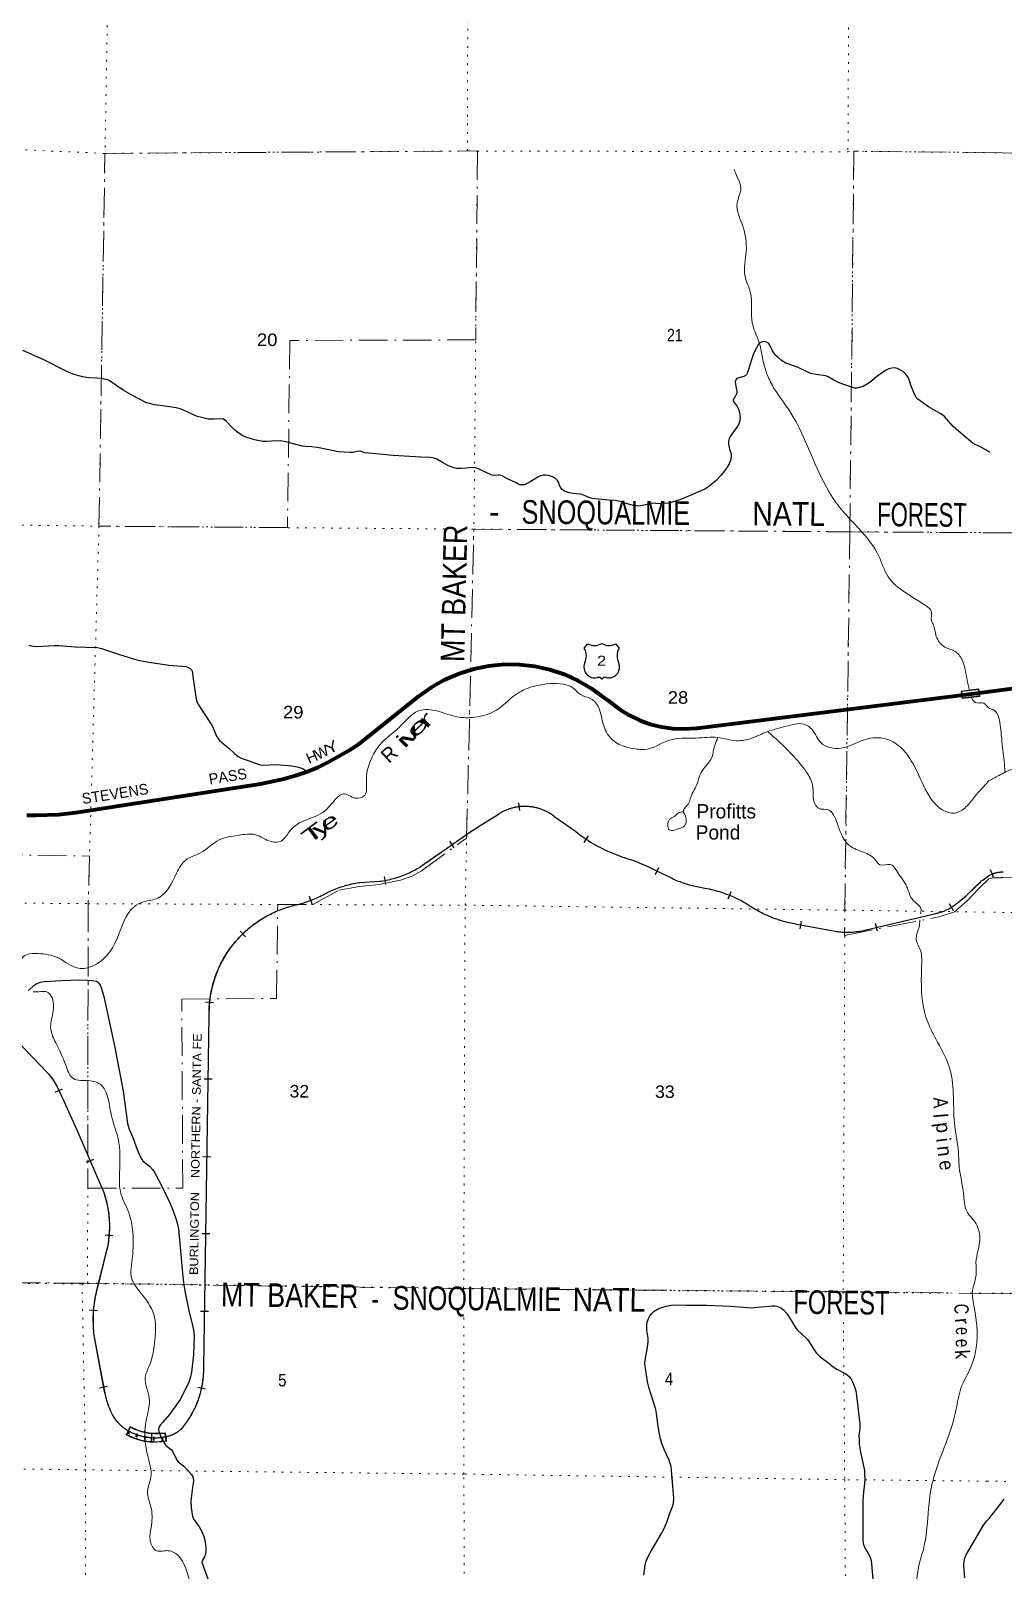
# Model space of a CAD drawing. Header units: feet. Extents: x -248627 to 3, y 0 to 184934.
# Drawn here: x -75319 to -61744, y 67190 to 88680 of the extents above; entities that cross this region are included whole.
import ezdxf
from ezdxf.enums import TextEntityAlignment as Align

# ---------------------------------------------------------------- set-up
doc = ezdxf.new("R2010")
doc.units = ezdxf.units.FT
doc.header["$LTSCALE"] = 80
doc.linetypes.add('DOT_DASHED', pattern=[7.7, 5, -1.2, 0.3, -1.2])
doc.linetypes.add('DOTTED', pattern=[1.5, 0.3, -1.2])
for name, color, linetype, lineweight in [('16', 7, 'Continuous', 25), ('20', 7, 'Continuous', 70), ('29', 7, 'Continuous', 25), ('34', 7, 'Continuous', 25), ('39', 7, 'Continuous', 13), ('41', 7, 'Continuous', 13), ('44', 7, 'DOT_DASHED', 13), ('57', 7, 'Continuous', 13), ('6', 7, 'DOTTED', 25), ('7', 7, 'DOTTED', 13)]:
    doc.layers.add(name, color=color, linetype=linetype, lineweight=lineweight)

msp = doc.modelspace()

# ---------------------------------------------------------------- linework, layer by layer
at = {"layer": '16'}
for p, q in [((-67592.48, 80063.61), (-67541.17, 80122.37)), ((-67349.41, 80128.34), (-67349.69, 80128.14)), ((-67157.32, 80122.46), (-67105.93, 80063.61))]:
    msp.add_line(p, q, dxfattribs=at)
for centre, radius, start, end in [((-67785.46, 79952.98), 222.05, 332.97043, 29.75871), ((-67450.09, 80280.03), 182.07, 239.97227, 303.45418), ((-67248.31, 80279.53), 181.52, 236.33975, 300.08743), ((-67248.32, 80280.03), 182.07, 236.54582, 236.59441), ((-66912.96, 79952.98), 222.05, 150.24129, 207.02957), ((-67446.27, 79798.08), 151.42, 159.09177, 283.81923), ((-67252.15, 79798.08), 151.42, 256.18077, 20.90823)]:
    msp.add_arc(centre, radius, start, end, dxfattribs=at)
for centre, major_axis, start_param, end_param in [((-67390.93, 79599.26), (-19.56, 51.67), 4.95877769, 6.28318531), ((-67307.48, 79599.26), (19.56, 51.67), 0, 1.32637542)]:
    msp.add_ellipse(centre, major_axis=major_axis, ratio=0.929097, start_param=start_param, end_param=end_param, dxfattribs=at)
at = {"layer": '20'}
for points in [[(-75373.11, 77729.63), (-75245.34, 77728.44), (-74930.79, 77738.91), (-74689.59, 77769.47), (-72113.47, 78169.45), (-71787.98, 78235.89), (-71623, 78283.89), (-71471.21, 78335.98), (-71307.08, 78400.16), (-71166.64, 78468.63), (-70877.6, 78632.4), (-70730.13, 78732.41), (-69899.07, 79394.61), (-69724.4, 79519.1), (-69537.67, 79624.66), (-69340.94, 79710.11), (-69136.35, 79774.53), (-68926.14, 79817.22), (-68712.63, 79837.69), (-68498.14, 79835.74), (-68285.04, 79811.38), (-68075.65, 79764.87), (-67872.26, 79696.74), (-67677.11, 79607.71), (-67492.34, 79498.78), (-67358.3, 79401.98), (-67265.53, 79335.39), (-67102.12, 79211.43), (-66966.1, 79126.31), (-66821.92, 79055.88), (-66671.17, 79000.9), (-66515.5, 78961.97), (-66356.62, 78939.54), (-66196.26, 78933.83), (-66036.18, 78944.92), (-66019.92, 78946.99), (-62074.07, 79440.4), (-61939.45, 79457.78)], [(-61939.45, 79457.78), (-59879.78, 79727.47)]]:
    msp.add_lwpolyline(points, dxfattribs=at)
at = {"layer": '29'}
for points in [[(-61930.28, 82792.89), (-61986.4, 82829.6), (-62049.12, 82864.59), (-62162.04, 82920.67), (-62190.45, 82940.32), (-62368.37, 83089.47), (-62441.36, 83157.65), (-62565.35, 83293.62), (-62588.94, 83312.18), (-62623.89, 83339.16), (-62787.75, 83429.52), (-62938.3, 83538.64), (-62957.99, 83562.36), (-62979.5, 83597.19), (-62996.84, 83640.56), (-63032.66, 83733.44), (-63051.05, 83792.34), (-63068.4, 83833.54), (-63090.02, 83867.82), (-63111.77, 83896.42), (-63135.62, 83918.1), (-63168.96, 83940.16), (-63218.02, 83963.64), (-63265.72, 83974.48), (-63301.24, 83971.32), (-63339.44, 83961.47), (-63378.47, 83941.95), (-63413.25, 83919.34), (-63511.54, 83850.91), (-63606.04, 83772.32), (-63700.02, 83715.91), (-63747.08, 83699.1), (-63786.12, 83690.43), (-63815.42, 83692.24), (-63967.37, 83744), (-64041.98, 83770.66), (-64107.1, 83801.54), (-64188.61, 83849.73), (-64221.95, 83861.73), (-64254.48, 83866.06), (-64325, 83876.95), (-64384.58, 83885.58), (-64429.31, 83897.41), (-64464.8, 83911.6), (-64604.74, 83979.94), (-64725, 84020.02), (-64776.65, 84040.22), (-64837.75, 84076.4), (-64885.7, 84117.25), (-64920.14, 84147.95), (-64948.33, 84184.81), (-64969.95, 84221.98), (-65000.6, 84291.23), (-65017.72, 84314.91), (-65048.01, 84332.62), (-65084.94, 84340.93), (-65108.38, 84335.97), (-65141.32, 84323.59), (-65159.47, 84304.83), (-65210.7, 84213), (-65234.55, 84156.62), (-65259.12, 84089.2)], [(-72842.41, 83260.33), (-72992.83, 83295.8), (-73040.68, 83313.12), (-73198.82, 83391.21), (-73234.1, 83402.1), (-73287.72, 83415.06), (-73474.94, 83443.73), (-73591.29, 83460.59), (-73661.59, 83476.09), (-73712.72, 83493.12), (-73898.8, 83588.23), (-74029.3, 83662.25), (-74133.22, 83734.59), (-74226.62, 83798.86), (-74268.41, 83814.22), (-74339.37, 83824.88), (-74395.01, 83829.12), (-74510.67, 83835.72), (-74598.05, 83849.74), (-74725.34, 83885.59), (-74813.94, 83925.1), (-75146.67, 84089.77), (-75429.88, 84217.05)], [(-65259.12, 84089.2), (-65306.94, 83936.96), (-65312.61, 83911.61), (-65327.79, 83883.42), (-65344.86, 83865.19), (-65366.82, 83855.23), (-65417.92, 83842.6), (-65462.22, 83824.88), (-65477.15, 83807.6), (-65486.08, 83781.51), (-65483.91, 83751.15), (-65477.22, 83716.84), (-65464.56, 83654.04), (-65464.39, 83627.56), (-65470.9, 83601.54), (-65484.48, 83575.82), (-65505.58, 83545.15), (-65513.93, 83522.01), (-65507.75, 83501.79), (-65463.28, 83446.26), (-65440.54, 83397.71), (-65425.36, 83350), (-65419.78, 83322.27), (-65414.52, 83267.61), (-65425.36, 83222.07), (-65441.14, 83181.55), (-65507.94, 83080.16), (-65555.79, 83014.66), (-65570.64, 82987.89), (-65581.48, 82951.03), (-65579.31, 82907.66), (-65563.84, 82839.37), (-65542.45, 82773.23), (-65539.79, 82746.05), (-65548.95, 82697.35), (-65570.57, 82633.78), (-65616.16, 82560.74), (-65685.09, 82472.94), (-65750.6, 82402.45), (-65841.57, 82327.14), (-65908.89, 82283.19), (-66147.22, 82178.59), (-66251.49, 82135.75), (-66380.87, 82095.01), (-66416.28, 82088.04), (-66548.49, 82078.54), (-66641.79, 82083.71), (-66673.45, 82077.26), (-66784.82, 82053.5), (-66830.44, 82044.68), (-66865.56, 82047.22), (-66908.5, 82053.35), (-66989.78, 82078.2), (-67097.89, 82108.83), (-67160.02, 82122.74), (-67252.59, 82128.38), (-67395.4, 82139.6), (-67483.1, 82153.09), (-67529.78, 82166.77), (-67621.87, 82205.13), (-67653.63, 82213.88), (-67749.8, 82220.31), (-67804.4, 82229.31), (-67843.04, 82241.99), (-67878.27, 82259.18), (-67901.59, 82278.86), (-67918.93, 82300.54), (-67937.02, 82333.09), (-67951.46, 82380.77), (-67965.61, 82404.32), (-68001.33, 82434.98), (-68037.01, 82454.3), (-68092.4, 82474.01), (-68129.14, 82478.52), (-68166.12, 82476.17), (-68205.15, 82467.5), (-68242.62, 82450.77), (-68324.47, 82396.11)], [(-68324.47, 82396.11), (-68361.27, 82374.26), (-68408.11, 82351.57), (-68428.49, 82343.91), (-68460.75, 82340.63), (-68495.71, 82343.91), (-68554.66, 82374.97), (-68664.28, 82427.82), (-68738.56, 82469.67), (-68770, 82474.53), (-68794.94, 82476.17), (-68846.98, 82471.84), (-68884.75, 82479.08), (-68970.52, 82517.28), (-69070.15, 82565.87), (-69094.16, 82573.75), (-69126.69, 82580.26), (-69164.49, 82582.07), (-69239.19, 82575.65), (-69313.17, 82569.42), (-69378.38, 82568.64), (-69412.91, 82578.09), (-69496.24, 82613.6), (-69569.92, 82651.53), (-69651.43, 82699.52), (-69687.41, 82712.62), (-69735.99, 82721.2), (-69872.41, 82728.81), (-70262.75, 82753.57), (-70603.32, 82781.91), (-70656.84, 82790.51), (-70707.4, 82805.77), (-70734.97, 82810.39), (-70763.78, 82807.93), (-70824, 82794.2), (-70863.52, 82792.76), (-70945.92, 82797.09), (-71025.26, 82804.7), (-71267.98, 82852.42), (-71327.55, 82864.31), (-71396.46, 82873.41), (-71485.84, 82875.15), (-71531.3, 82880.42), (-71719.51, 82932.98), (-71782.9, 82948.87), (-71831.83, 82955.63), (-71960.91, 82950.42), (-72027.92, 82944.53), (-72079.87, 82947), (-72197.05, 82968.39), (-72303.3, 83000.91), (-72368.35, 83029.1), (-72446.41, 83085.48), (-72510.49, 83148.12), (-72591.26, 83228.56), (-72628.55, 83258.94), (-72656.94, 83264.3), (-72761.85, 83258.55), (-72799.85, 83256.77), (-72842.41, 83260.33)], [(-75347.65, 80103.97), (-75284.77, 80089.18), (-75237.07, 80086.62), (-74986.29, 80100.73), (-74929.16, 80099.63), (-74700.68, 80078.29), (-74393.58, 80069.28), (-74368.51, 80064.9), (-74330.7, 80056.27), (-74096.46, 79978.21), (-73870.36, 79908.68), (-73795.12, 79889.31), (-73636.83, 79863.29), (-73481.04, 79839.57), (-73391.81, 79826.43), (-73209.66, 79811.39), (-73155.46, 79804.74), (-73109.42, 79789), (-73092.58, 79778.72), (-73077.4, 79761.38), (-73068.24, 79739.69), (-73049.28, 79600.1), (-73012.62, 79353.22), (-72999.34, 79312.53), (-72977.66, 79269.16), (-72927.66, 79192.01), (-72802.02, 79000.29), (-72783.71, 78966.96), (-72726.13, 78835.49), (-72708.82, 78805.97), (-72682.77, 78774.78), (-72550.9, 78663.31), (-72472.44, 78586.14), (-72426.51, 78551.65), (-72381.37, 78527.59), (-72298.82, 78496.38), (-72145.02, 78443.03), (-72106.82, 78433.65), (-72073.46, 78430.02), (-71893.15, 78437), (-71675.92, 78420.1), (-71602.94, 78406.16), (-71540.06, 78386.65), (-71507.77, 78372.01), (-71479.34, 78351.96), (-71465.75, 78337.85)], [(-75350.7, 75282.22), (-75276.09, 75350.99), (-75233.64, 75378.46), (-75185.02, 75398.69), (-75132.15, 75410.51), (-74892.07, 75423.36), (-74635.93, 75433.84), (-74527.27, 75427.4), (-74467.3, 75422.55), (-74406.71, 75412.64), (-74387.08, 75403.03), (-74369.73, 75385.68), (-74351.52, 75358.98), (-74337.2, 75322.8), (-74296.01, 75181.86), (-74275.05, 75091.05), (-74143.77, 74489.12), (-74030.9, 73875.49), (-73968.59, 73427.69), (-73959.38, 73391.85), (-73946.91, 73347.46), (-73896.62, 73229.11), (-73836.32, 73063.41), (-73788.62, 72957.16), (-73770.63, 72923.79), (-73756.09, 72905.12), (-73658.52, 72824.89), (-73618.7, 72783.28), (-73602.14, 72759.84), (-73498.65, 72570.86), (-73437.35, 72445.44), (-73375.72, 72307.96), (-73333.27, 72204.75), (-73292.07, 72085.5), (-73269.45, 72021.22), (-73257.38, 71957.56), (-73232.45, 71701.73), (-73197.67, 71285.47), (-73183.66, 71174.8), (-73164.14, 71059.88), (-73119.37, 70833.96), (-73057.9, 70587.18), (-73044.01, 70517.65), (-73040.55, 70457.08), (-73047.28, 70199.04), (-73075.24, 69956.2), (-73088.69, 69887.33), (-73107.77, 69826.1), (-73168.48, 69698.17), (-73234.96, 69571.88), (-73311.59, 69459.65), (-73380.74, 69365.34), (-73473.87, 69258.48), (-73515.42, 69214.62), (-73527.76, 69193.11), (-73537.1, 69158.25), (-73532.76, 69125.72), (-73520, 69092.09), (-73507.37, 69066.88)], [(-66409.45, 68725.26), (-66472.77, 68863.81), (-66509.54, 68956.58), (-66538.77, 69060.91), (-66565.1, 69230.92), (-66583.26, 69379.41), (-66594.76, 69431.25), (-66684.68, 69727.71), (-66709.02, 69821.75), (-66729.94, 69950.58), (-66743.72, 70032.08), (-66746.94, 70088.11), (-66712.43, 70274.92), (-66700.35, 70372.51), (-66700.81, 70429.97), (-66717.69, 70541.64), (-66720.91, 70607.91), (-66713.36, 70652.22), (-66698.18, 70702.09), (-66677.58, 70740.07), (-66650.48, 70773.65), (-66615.78, 70806.17), (-66572.69, 70832.55), (-66513.87, 70858.21), (-66450.99, 70877.73), (-66377.92, 70890.77), (-66325.22, 70895.08), (-66168.37, 70890.18), (-65888.29, 70890.04), (-65544.09, 70874.37), (-65258.47, 70851.92), (-65212.86, 70856.05), (-64971.66, 70881.89), (-64933.15, 70879.9), (-64889.78, 70869.06), (-64849.45, 70850.96), (-64809.56, 70823.53), (-64762.64, 70770.38), (-64638.28, 70569.97), (-64616.57, 70541.64), (-64500.31, 70435.82), (-64475.63, 70409.38), (-64453.95, 70379.02), (-64384.56, 70266.27), (-64354.07, 70222.83), (-64323.85, 70190.37), (-64297.83, 70166.53), (-64247.96, 70131.83), (-64177.97, 70081.78), (-64120.03, 70027.76), (-64069.14, 69994.67), (-63943.65, 69931.39), (-63920.54, 69915.01), (-63894.52, 69893.33), (-63866.33, 69858.63), (-63845.63, 69812.24), (-63818.63, 69750.22), (-63804.01, 69694.34), (-63790.44, 69617.95), (-63777.91, 69514.25)], [(-63777.91, 69514.25), (-63748.13, 69231.22), (-63747.08, 69173.44), (-63757.92, 69065.02), (-63756.88, 69025.68), (-63753.58, 68950.1), (-63734.95, 68839.64), (-63689.55, 68622.82), (-63682.02, 68583.64), (-63679.86, 68540.28), (-63677.37, 68451.11), (-63698.47, 68233.75), (-63705.87, 68132.63), (-63704.16, 67985.79), (-63703.3, 67759.87), (-63703.7, 67614.4), (-63697.66, 67566.12), (-63688.52, 67532), (-63624.56, 67415.25), (-63603.96, 67371.55), (-63588.78, 67323.85), (-63581.33, 67279.16), (-63561.25, 67012.48)], [(-73507.37, 69066.88), (-73480.72, 69006.46), (-73452.56, 68957.48), (-73433.02, 68932.74), (-73357.79, 68872.69), (-73341.95, 68852.51), (-73278.59, 68723.71), (-73261.72, 68700.73), (-73183.77, 68640.93), (-73079.53, 68529.72), (-73062.24, 68505.58), (-73052.49, 68478.7), (-73049.22, 68436.2), (-73061.58, 68345.78)], [(-66760.57, 67121.47), (-66743.29, 67260.26), (-66732.88, 67306.49), (-66698.19, 67388.88), (-66653.94, 67466.03), (-66513.55, 67700.93), (-66477.02, 67770.51), (-66441.32, 67862.71), (-66391.86, 67998.77), (-66355.59, 68087.08), (-66346.51, 68130.89), (-66344.75, 68193.33), (-66355.34, 68361.01), (-66381.18, 68639.92), (-66392.44, 68681.2), (-66409.45, 68725.26)], [(-73061.58, 68345.78), (-73084.01, 68158.7), (-73081.75, 68058.91), (-73068.12, 67972.79), (-73055.73, 67926.64), (-73037.75, 67891.44), (-72969.39, 67797.15), (-72929.96, 67731.49), (-72902.04, 67658.51), (-72884.43, 67588.38), (-72877.5, 67498.63), (-72877.92, 67456.12), (-72882.26, 67412.76), (-72892.36, 67377.94), (-72927.93, 67320.23), (-72929.96, 67295.66), (-72914.47, 67250.99)], [(-61971.31, 67879.66), (-61940.69, 67912.15), (-61837.56, 68043.93), (-61745.88, 68162.35), (-61731.79, 68181.15)], [(-62278.1, 67082.97), (-62292.21, 67258.75), (-62289.95, 67313.02), (-62281.27, 67358.55), (-62260.68, 67403.28), (-62136.91, 67616.36), (-62017.44, 67817.43), (-61971.31, 67879.66)], [(-72914.47, 67250.99), (-72904.02, 67220.87), (-72828.04, 67019.52)]]:
    msp.add_lwpolyline(points, dxfattribs=at)
at = {"layer": '34'}
for p, q in [((-68493.93, 77794.89), (-68507.62, 77904.65)), ((-67592.91, 77348.11), (-67532.44, 77440.74)), ((-69407.19, 77274.64), (-69469.85, 77365.79)), ((-66600.19, 76899.82), (-66551.4, 76999.09)), ((-61877.67, 76863.37), (-61919.83, 76965.63)), ((-70363.05, 76763.06), (-70383.18, 76871.82)), ((-71390.7, 76489.93), (-71430.08, 76593.3)), ((-65583.71, 76562.53), (-65541.47, 76664.76)), ((-62437.51, 76396.14), (-62495.42, 76490.37)), ((-72320.03, 76033.44), (-72397.35, 76112.53)), ((-64579.11, 76143.74), (-64558.59, 76252.43)), ((-63499.65, 76108.9), (-63525.04, 76216.56)), ((-72768.24, 75110.28), (-72878.34, 75120.87)), ((-72786.59, 74042.71), (-72897.18, 74044.38)), ((-74977.25, 73861.59), (-74876.95, 73908.21)), ((-74539.19, 72884.57), (-74437.71, 72928.57)), ((-72805.52, 72957.09), (-72916.12, 72958.75)), ((-74283.09, 71872.2), (-74172.83, 71863.31)), ((-72819.04, 71884.96), (-72929.63, 71886.62)), ((-74498.97, 70823.22), (-74388.62, 70815.64)), ((-72837.97, 70799.33), (-72948.57, 70800.99)), ((-74360.23, 69736.46), (-74251.56, 69757.06)), ((-72878.41, 69718.47), (-72986.58, 69741.55)), ((-73634.96, 68985.89), (-73627.76, 69096.27))]:
    msp.add_line(p, q, dxfattribs=at)
at = {"layer": '34', "lineweight": 13}
for p, q in [((-69020.18, 77599.77), (-68790.42, 77743.83)), ((-68016.99, 77717.32), (-67716.63, 77504.86)), ((-69876.76, 77010.7), (-69516.13, 77264.67)), ((-66592.08, 76958.36), (-66368.04, 76848.25)), ((-70726.05, 76788.51), (-70449.83, 76806.34)), ((-66066.91, 76743.05), (-65910.42, 76710.94)), ((-61948.89, 76887.49), (-61899.43, 76907.88)), ((-63658.29, 76126.45), (-62683.8, 76356.31)), ((-64624.67, 76209.45), (-64090.43, 76108.56)), ((-72903.2, 70020.08), (-72829.21, 74939.83)), ((-75664.83, 74738.47), (-75100.18, 74148.16)), ((-74261.11, 71652.07), (-74391.01, 71137.35)), ((-74436.69, 70441.28), (-74293.05, 69683.31)), ((-73933.91, 69193.78), (-73987.74, 69080.71)), ((-73440.77, 69108.49), (-73424.4, 68990.21))]:
    msp.add_line(p, q, dxfattribs=at)
at = {"layer": '34'}
for points in [[(-70070.12, 76910.7), (-70047.44, 76920.7), (-70025.07, 76930.95), (-70002.78, 76941.76), (-69980.79, 76952.81), (-69958.86, 76964.28), (-69937.27, 76976.14), (-69915.86, 76988.4), (-69894.64, 77000.92), (-69877.37, 77011.62), (-69516.76, 77265.57), (-69202.32, 77481.71), (-69020.77, 77600.7), (-68791.01, 77744.76), (-68781.3, 77751.15), (-68771.49, 77757.29), (-68761.56, 77763.26), (-68751.51, 77769.17), (-68741.35, 77774.81), (-68731.15, 77780.24), (-68720.82, 77785.61), (-68710.38, 77790.72), (-68699.91, 77795.62), (-68689.26, 77800.4), (-68678.62, 77804.93), (-68667.9, 77809.35), (-68657.02, 77813.56), (-68646.15, 77817.53), (-68635.17, 77821.32), (-68624.18, 77824.97), (-68613.04, 77828.4), (-68601.93, 77831.64), (-68590.67, 77834.66), (-68579.45, 77837.5), (-68568.12, 77840.17), (-68556.79, 77842.61), (-68545.4, 77844.84), (-68534, 77846.91), (-68522.51, 77848.74), (-68511, 77850.42), (-68499.49, 77851.85), (-68487.95, 77853.14), (-68476.38, 77854.14), (-68464.8, 77854.98), (-68453.24, 77855.64), (-68441.64, 77856.1), (-68430.03, 77856.31), (-68418.38, 77856.33), (-68406.79, 77856.21), (-68395.16, 77855.81), (-68383.58, 77855.21), (-68371.98, 77854.47), (-68360.46, 77853.51), (-68348.86, 77852.28), (-68337.32, 77850.93), (-68325.85, 77849.31), (-68314.39, 77847.59), (-68302.89, 77845.57), (-68291.53, 77843.39), (-68280.21, 77841.03), (-68268.82, 77838.46), (-68257.59, 77835.64), (-68246.37, 77832.71), (-68235.21, 77829.52), (-68224.03, 77826.18), (-68213.03, 77822.63), (-68202.04, 77818.85), (-68191.12, 77814.93), (-68180.23, 77810.83), (-68169.49, 77806.48), (-68158.75, 77801.97), (-68148.12, 77797.29), (-68137.58, 77792.4), (-68127.17, 77787.35), (-68116.81, 77782.11), (-68106.52, 77776.73), (-68096.37, 77771.1), (-68086.29, 77765.34), (-68076.32, 77759.36), (-68066.41, 77753.25), (-68056.7, 77746.94), (-68047.04, 77740.5), (-68037.52, 77733.89), (-68028.1, 77727.06), (-68018.85, 77720.12), (-68016.34, 77718.21), (-67715.97, 77505.74), (-67686.72, 77482.54), (-67657.13, 77460.16), (-67627.15, 77438.28), (-67596.72, 77416.59), (-67565.94, 77395.72), (-67534.91, 77375.46), (-67503.46, 77355.4), (-67471.64, 77336.16), (-67439.59, 77317.54), (-67406.96, 77299.27), (-67374.27, 77281.78), (-67341.3, 77264.62), (-67307.81, 77248.13), (-67274.25, 77232.4)], [(-67274.27, 77232.4), (-67240.3, 77217.17), (-67206.23, 77202.4), (-67171.64, 77188.3), (-67137.12, 77174.8), (-67102.06, 77161.97), (-67067.06, 77149.73), (-67041.54, 77141.25), (-67032.82, 77138.51), (-66982.6, 77122.19), (-66932.51, 77104.93), (-66882.7, 77086.44), (-66833.44, 77067.54), (-66784.31, 77047.7), (-66735.45, 77026.62), (-66687.13, 77005.15), (-66639.22, 76982.85), (-66591.59, 76959.35), (-66367.56, 76849.24), (-66346.5, 76839.07), (-66325.33, 76829.44), (-66303.99, 76820.17), (-66282.4, 76811.08), (-66260.71, 76802.53), (-66238.95, 76794.39), (-66216.96, 76786.45), (-66194.85, 76779.04), (-66172.69, 76772.04), (-66150.23, 76765.35), (-66127.82, 76759.13), (-66105.31, 76753.16), (-66082.56, 76747.66), (-66066.68, 76744.13), (-65910.21, 76712.02), (-65880.48, 76706.64), (-65851.02, 76700.61), (-65821.64, 76694.07), (-65792.17, 76687.16), (-65762.96, 76679.59), (-65734.04, 76671.55), (-65704.99, 76663.13), (-65676.23, 76654.07), (-65647.73, 76644.52), (-65619.16, 76634.43), (-65591.02, 76623.9), (-65562.93, 76613.02), (-65534.96, 76601.46), (-65507.42, 76589.45), (-65479.97, 76576.94), (-65452.75, 76564.11), (-65425.65, 76550.59), (-65398.94, 76536.8), (-65372.37, 76522.33), (-65346.18, 76507.57), (-65321.47, 76493.08), (-65297.17, 76476.14), (-65272.66, 76459.89), (-65247.85, 76444.05), (-65222.72, 76428.38), (-65197.34, 76413.37), (-65171.8, 76398.87), (-65145.93, 76384.55), (-65119.8, 76370.88), (-65093.53, 76357.72), (-65066.81, 76344.88), (-65040.09, 76332.63), (-65013.17, 76320.68), (-64985.87, 76309.27), (-64958.54, 76298.48), (-64930.9, 76288.07), (-64929.67, 76287.57), (-64896.26, 76276.51), (-64862.75, 76266.25), (-64829.04, 76256.58), (-64795.02, 76247.22), (-64760.93, 76238.69), (-64726.84, 76230.79), (-64692.44, 76223.22), (-64657.96, 76216.46), (-64624.47, 76210.53), (-64090.25, 76109.65), (-64070.42, 76106.8), (-64050.61, 76104.42), (-64030.74, 76102.38), (-64010.74, 76100.55), (-63990.79, 76099.19), (-63970.88, 76098.19), (-63950.84, 76097.4), (-63930.84, 76097.08), (-63910.9, 76097.11), (-63890.8, 76097.47), (-63870.88, 76098.2), (-63850.92, 76099.16), (-63830.89, 76100.58), (-63811.04, 76102.35), (-63791.13, 76104.48), (-63771.31, 76106.85), (-63751.42, 76109.68), (-63731.73, 76112.76), (-63711.96, 76116.3), (-63692.39, 76120.1)], [(-61946.52, 76889.76), (-61899.85, 76908.9), (-61893.69, 76911.41), (-61887.5, 76913.78), (-61881.28, 76916.05), (-61874.99, 76918.25), (-61868.67, 76920.3), (-61862.35, 76922.23), (-61855.96, 76924.11), (-61849.55, 76925.82), (-61843.13, 76927.43), (-61836.63, 76928.93), (-61830.15, 76930.31), (-61823.65, 76931.61), (-61817.09, 76932.77), (-61810.55, 76933.81), (-61803.98, 76934.73), (-61797.41, 76935.57), (-61790.78, 76936.26), (-61784.19, 76936.87), (-61777.54, 76937.33), (-61770.93, 76937.69), (-61764.28, 76937.94), (-61757.65, 76938.06), (-61751.02, 76938.06), (-61744.39, 76937.96)], [(-72590.31, 75790.16), (-72575.51, 75813.05), (-72560.55, 75835.65), (-72544.97, 75857.95), (-72529.08, 75879.93), (-72512.87, 75901.76), (-72496.33, 75923.13), (-72479.18, 75944.36), (-72461.88, 75965.27), (-72444.1, 75985.73), (-72426.16, 76006.02), (-72407.58, 76026.01), (-72388.86, 76045.55), (-72369.82, 76064.77), (-72350.3, 76083.86), (-72330.47, 76102.31), (-72310.48, 76120.61), (-72290.02, 76138.45), (-72269.24, 76156.15), (-72248.3, 76173.22), (-72226.89, 76189.98), (-72205.33, 76206.44), (-72183.44, 76222.59), (-72161.24, 76238.12), (-72138.72, 76253.5), (-72116.04, 76268.42), (-72093.05, 76282.87), (-72069.89, 76296.86), (-72046.43, 76310.53), (-72022.79, 76323.91), (-71998.84, 76336.66), (-71974.73, 76349.11), (-71950.31, 76361.09), (-71925.72, 76372.77), (-71900.97, 76383.82), (-71876.07, 76394.56), (-71850.99, 76404.84), (-71825.6, 76414.66), (-71800.21, 76424.01), (-71774.5, 76433.05), (-71748.78, 76441.47), (-71722.76, 76449.58), (-71696.71, 76457.08), (-71670.51, 76464.25), (-71644.31, 76470.97), (-71639.06, 76472.18), (-71612.81, 76478.04), (-71586.84, 76484.48), (-71560.98, 76491.35), (-71535.02, 76498.57), (-71509.35, 76506.35), (-71483.92, 76514.55), (-71458.42, 76523.08), (-71433.19, 76532.17), (-71408.21, 76541.69), (-71383.18, 76551.69), (-71358.54, 76562.08), (-71333.97, 76572.76), (-71309.54, 76584.04), (-71285.5, 76595.72), (-71261.55, 76607.84), (-71237.83, 76620.23), (-71225.55, 76626.95), (-71202.64, 76639.09), (-71179.58, 76650.64), (-71156.33, 76661.79), (-71132.79, 76672.76), (-71109.1, 76683.13), (-71085.34, 76693.05), (-71061.3, 76702.76), (-71037.11, 76711.89), (-71012.85, 76720.57), (-70988.24, 76728.92), (-70963.69, 76736.73), (-70938.99, 76744.28), (-70914.01, 76751.31), (-70889.08, 76757.82), (-70863.94, 76763.92), (-70838.8, 76769.69), (-70813.38, 76774.95), (-70788.07, 76779.81), (-70762.48, 76784.15), (-70737.01, 76788.07), (-70726.16, 76789.61), (-70449.94, 76807.44), (-70425.43, 76810.68), (-70401.11, 76814.48), (-70376.83, 76818.69), (-70352.45, 76823.2), (-70328.28, 76828.25), (-70304.31, 76833.71), (-70280.23, 76839.48), (-70256.37, 76845.77), (-70232.7, 76852.48), (-70208.94, 76859.62), (-70185.5, 76867.15), (-70162.12, 76874.96), (-70138.8, 76883.32), (-70115.82, 76892.08), (-70092.89, 76901.26), (-70070.12, 76910.7)], [(-63692.39, 76120.1), (-63672.77, 76124.23), (-63658.54, 76127.52), (-62684.05, 76357.38), (-62671.42, 76360.36), (-62658.95, 76363.6), (-62646.51, 76367.06), (-62634.04, 76370.68), (-62621.71, 76374.58), (-62609.5, 76378.68), (-62597.24, 76382.93), (-62585.14, 76387.46), (-62573.15, 76392.19), (-62561.14, 76397.15), (-62549.31, 76402.3), (-62537.53, 76407.59), (-62525.82, 76413.17), (-62514.3, 76418.93), (-62502.82, 76424.9), (-62491.45, 76431.01), (-62480.15, 76437.4), (-62469.03, 76443.91), (-62457.97, 76450.71), (-62447.09, 76457.61), (-62436.25, 76464.74), (-62425.62, 76472.04), (-62415.1, 76479.55), (-62404.69, 76487.19), (-62394.43, 76495.1), (-62384.26, 76503.13), (-62374.29, 76511.34), (-62366.18, 76518.23), (-62261.25, 76606.45), (-62157, 76707.7), (-62141.98, 76723.39), (-62126.66, 76738.68), (-62111.08, 76753.7), (-62095.23, 76768.64), (-62079.09, 76783.15), (-62062.78, 76797.31), (-62046.2, 76811.4), (-62029.34, 76825.05), (-61946.52, 76889.74)], [(-73364.02, 69073.64), (-73360.28, 69075.08), (-73352.92, 69078.02), (-73345.59, 69081.13), (-73338.3, 69084.33), (-73331.1, 69087.67), (-73323.95, 69091.12), (-73316.89, 69094.74), (-73309.85, 69098.45), (-73302.92, 69102.25), (-73296.02, 69106.2), (-73289.21, 69110.28), (-73282.44, 69114.5), (-73275.76, 69118.77), (-73269.17, 69123.22), (-73262.67, 69127.77), (-73256.21, 69132.41), (-73249.88, 69137.14), (-73243.59, 69142.06), (-73237.4, 69147.03), (-73231.33, 69152.13), (-73225.32, 69157.29), (-73219.38, 69162.62), (-73213.57, 69168.01), (-73207.87, 69173.49), (-73203.75, 69177.57), (-73202.44, 69179.2), (-73187.97, 69196.95), (-73174.03, 69214.8), (-73160.36, 69233.03), (-73146.95, 69251.41), (-73133.81, 69270.04), (-73121.19, 69288.93), (-73108.7, 69308.07), (-73096.6, 69327.35), (-73084.9, 69346.88), (-73073.58, 69366.54), (-73062.54, 69386.46), (-73051.75, 69406.5), (-73041.48, 69426.8), (-73031.48, 69447.23), (-73021.87, 69467.92), (-73012.53, 69488.74), (-73003.71, 69509.67), (-72995.14, 69530.74), (-72986.97, 69551.95), (-72979.2, 69573.4), (-72971.81, 69594.85), (-72964.69, 69616.56), (-72958.09, 69638.26), (-72951.75, 69660.22), (-72945.94, 69682.18), (-72940.39, 69704.28), (-72935.22, 69726.36), (-72930.46, 69748.7), (-72926.21, 69771.04), (-72922.22, 69793.37), (-72918.63, 69815.97), (-72915.43, 69838.44), (-72912.61, 69861.01), (-72910.33, 69883.72), (-72908.3, 69906.31), (-72906.67, 69929.02), (-72905.55, 69951.85), (-72904.7, 69974.55), (-72904.24, 69997.25), (-72904.3, 70020.09), (-72830.31, 74939.83), (-72830.5, 74967.03), (-72830.07, 74994.12), (-72829.18, 75021.19), (-72827.97, 75048.43), (-72826.15, 75075.53), (-72823.85, 75102.47), (-72821.23, 75129.58), (-72818, 75156.53), (-72814.31, 75183.34), (-72810.15, 75210.31), (-72805.5, 75236.96), (-72800.56, 75263.63), (-72794.99, 75290.32), (-72788.95, 75316.68), (-72782.45, 75343.05), (-72775.62, 75369.28), (-72768.19, 75395.51), (-72760.43, 75421.44), (-72752.04, 75447.37), (-72743.36, 75472.99), (-72734.19, 75498.62), (-72724.56, 75523.95), (-72714.47, 75549.13), (-72704.05, 75574.15), (-72693.01, 75599.03), (-72681.67, 75623.76), (-72669.85, 75648.18), (-72657.71, 75672.45), (-72644.95, 75696.42), (-72631.88, 75720.24), (-72618.49, 75743.74), (-72604.63, 75767.1), (-72590.31, 75790.16)], [(-75664.04, 74739.24), (-75099.38, 74148.92), (-75088.38, 74137.13), (-75077.71, 74125.15), (-75067.24, 74112.99), (-75056.85, 74100.63), (-75046.79, 74088.09), (-75036.99, 74075.43), (-75027.26, 74062.56), (-75017.85, 74049.52), (-75008.72, 74036.35), (-74999.72, 74022.92), (-74991.05, 74009.45), (-74982.52, 73995.84), (-74974.25, 73981.97), (-74966.31, 73968.06), (-74958.57, 73953.95), (-74951.03, 73939.8), (-74944.58, 73927.02), (-74881.39, 73791.09), (-74676.45, 73338.45), (-74311.23, 72496.02), (-74308.11, 72487.47), (-74299.58, 72463.21), (-74291.54, 72438.77), (-74283.97, 72414.29), (-74276.74, 72389.59), (-74269.85, 72364.81), (-74263.58, 72339.88), (-74257.65, 72314.87), (-74252.2, 72289.68), (-74247.08, 72264.41), (-74242.57, 72239.13), (-74238.37, 72213.78), (-74234.65, 72188.38), (-74231.42, 72162.79), (-74228.62, 72137.31), (-74226.17, 72111.61), (-74224.3, 72086.04), (-74222.78, 72060.25), (-74221.84, 72034.6), (-74221.21, 72008.88), (-74221.02, 71983.25), (-74221.33, 71957.43), (-74222.2, 71931.76), (-74223.37, 71906.15), (-74225.03, 71880.35), (-74227.09, 71854.8), (-74229.62, 71829.2), (-74232.75, 71803.6), (-74236.13, 71778.2), (-74239.98, 71752.77), (-74244.44, 71727.32), (-74249.15, 71702.1), (-74254.29, 71676.96), (-74260.04, 71651.81), (-74389.95, 71137.07), (-74391.13, 71132.7), (-74398.9, 71102.05), (-74406.09, 71071.12), (-74412.74, 71040.25), (-74418.99, 71009.07), (-74424.52, 70977.98), (-74429.63, 70946.58), (-74434.03, 70915.26), (-74438.05, 70883.81), (-74441.52, 70852.44), (-74444.4, 70820.77), (-74446.57, 70789.2), (-74448.38, 70757.67), (-74449.61, 70725.86), (-74450.31, 70694.29), (-74450.45, 70662.61), (-74449.85, 70630.84), (-74448.91, 70599.29), (-74447.41, 70567.64), (-74445.17, 70535.9)], [(-74445.17, 70535.91), (-74442.58, 70504.39), (-74439.47, 70472.95), (-74435.6, 70441.45), (-74291.96, 69683.48), (-74291.87, 69682.8), (-74287.59, 69662.17), (-74282.99, 69641.42), (-74277.95, 69620.9), (-74272.65, 69600.38), (-74267.02, 69580.06), (-74260.96, 69559.7), (-74254.47, 69539.57), (-74247.78, 69519.56), (-74240.65, 69499.51), (-74233.25, 69479.74), (-74225.49, 69460.06), (-74217.24, 69440.49), (-74208.84, 69421.16), (-74200.05, 69401.89), (-74190.79, 69382.75), (-74181.37, 69363.84), (-74171.64, 69345.1), (-74161.44, 69326.53), (-74155.65, 69317.88), (-74149.69, 69309.38), (-74143.56, 69300.97), (-74137.32, 69292.58), (-74130.9, 69284.38), (-74124.36, 69276.32), (-74117.69, 69268.27), (-74110.86, 69260.41), (-74103.91, 69252.7), (-74096.77, 69245.04), (-74089.55, 69237.57), (-74082.24, 69230.16), (-74074.72, 69222.9), (-74067.13, 69215.83), (-74059.37, 69208.85), (-74051.55, 69202), (-74043.54, 69195.28), (-74035.49, 69188.71), (-74027.24, 69182.28), (-74018.96, 69176.02), (-74010.53, 69169.85), (-74002.02, 69163.9), (-73993.38, 69158.08), (-73984.69, 69152.38), (-73975.81, 69146.86), (-73966.89, 69141.45), (-73957.87, 69136.25), (-73948.78, 69131.16), (-73939.57, 69126.3), (-73930.29, 69121.54), (-73920.97, 69116.97), (-73911.54, 69112.54), (-73902.02, 69108.31), (-73892.27, 69104.18), (-73892.19, 69104.12), (-73880.38, 69098.91), (-73868.42, 69093.95), (-73856.35, 69089.21), (-73844.17, 69084.55), (-73831.93, 69080.21), (-73819.67, 69076.1), (-73807.27, 69072.1), (-73794.84, 69068.4), (-73782.36, 69064.93), (-73769.74, 69061.64), (-73757.15, 69058.6), (-73744.51, 69055.72), (-73731.75, 69053.09), (-73719.03, 69050.73), (-73706.21, 69048.58), (-73693.4, 69046.59), (-73680.47, 69044.87), (-73667.62, 69043.35), (-73654.65, 69042.11), (-73641.75, 69041.05), (-73628.76, 69040.2), (-73615.82, 69039.62), (-73602.85, 69039.27), (-73589.89, 69039.09), (-73576.87, 69039.2), (-73563.87, 69039.49), (-73550.89, 69040.04), (-73537.94, 69040.76), (-73525, 69041.81), (-73512.06, 69043.01), (-73499.2, 69044.43), (-73486.31, 69046.07), (-73473.48, 69047.98), (-73460.61, 69050.12), (-73447.86, 69052.4), (-73435.11, 69055.01), (-73422.44, 69057.8), (-73409.78, 69060.77), (-73397.26, 69063.96), (-73384.69, 69067.46), (-73372.22, 69071.08), (-73364.02, 69073.64)]]:
    msp.add_lwpolyline(points, dxfattribs=at)
at = {"layer": '34', "lineweight": 13}
for points in [[(-62365.47, 76517.39), (-62260.51, 76605.63), (-62156.22, 76706.92)], [(-74945.57, 73926.54), (-74882.39, 73790.63), (-74677.46, 73338), (-74312.25, 72495.61)], [(-73424.4, 68990.21), (-73488.07, 68982.35), (-73569.36, 68975.71), (-73613.32, 68976.54), (-73651.48, 68977.37), (-73694.61, 68981.52), (-73735.26, 68988.15), (-73782.54, 68998.93), (-73824.84, 69010.55), (-73863, 69024.65), (-73887.88, 69034.6), (-73922.72, 69048.7), (-73987.74, 69080.71)], [(-73447.68, 69100.08), (-73543.49, 69094.63), (-73587.76, 69095.46), (-73626.23, 69096.3), (-73669.92, 69100.5), (-73711.07, 69107.21), (-73758.77, 69118.09), (-73801.57, 69129.85), (-73840.15, 69144.1), (-73865.15, 69154.1), (-73900.27, 69168.31), (-73930.17, 69183.02), (-73977.12, 69084.4)], [(-73977.12, 69084.4), (-73919.45, 69056.01), (-73884.89, 69042.02), (-73860.13, 69032.12), (-73822.39, 69018.17), (-73780.59, 69006.69), (-73733.73, 68996.01), (-73693.58, 68989.46), (-73651.01, 68985.36), (-73613.16, 68984.54), (-73569.61, 68983.72), (-73488.89, 68990.31), (-73433.43, 68997.16), (-73447.68, 69100.08)], [(-73440.77, 69108.49), (-73543.64, 69102.63), (-73587.6, 69103.46), (-73625.76, 69104.29), (-73668.89, 69108.44), (-73709.54, 69115.07), (-73756.82, 69125.85), (-73799.12, 69137.47), (-73837.28, 69151.57), (-73862.16, 69161.52), (-73897, 69175.62), (-73933.91, 69193.78)]]:
    msp.add_lwpolyline(points, dxfattribs=at)
for centre, radius, start, end in [((-68422.2, 77191.13), 664.13, 52.40136, 123.67244), ((-57063.47, 59369.22), 21801.74, 123.2593, 124.83236), ((-66381.99, 79167.83), 2132.31, 231.25065, 251.97248), ((-70627.63, 78210.62), 1415.49, 277.21605, 302.03699), ((-67950.63, 74245.08), 3034.4, 63.4027, 72.57343), ((-61753.75, 76557.7), 379.28, 88.58955, 112.58811), ((-70524.36, 75322.11), 1480.21, 97.83114, 118.25225), ((-65779.62, 78048.98), 1337.16, 243.89287, 257.59331), ((-61254.28, 75853.39), 1241.78, 123.78964, 136.57944), ((-71965.37, 77973.83), 1537.79, 282.26006, 298.77889), ((-66207.98, 75010.27), 1726.51, 59.12768, 80.07571), ((-62849.81, 77079.48), 741.98, 282.92908, 310.75117), ((-71274.84, 74959.82), 1554.5, 103.5413, 180.73675), ((-64347.55, 77873.64), 1690.61, 234.80047, 249.8455), ((-64285.89, 78194.89), 2014.14, 251.34789, 260.31664), ((-63920.96, 77243.17), 1147.2, 261.50493, 283.2363), ((-75769.38, 73516.57), 920.18, 26.45772, 43.34428), ((-75694.76, 71988.48), 1472.59, 346.79451, 20.14416), ((-72635.15, 70672.59), 1816.33, 165.17425, 187.31638), ((-74208.43, 70009.13), 1305.28, 320.38396, 0.48089), ((-73101.58, 69916.43), 1214.06, 191.07012, 209.10116), ((-73663.3, 69655.4), 598.01, 213.42862, 247.43842), ((-73588.04, 69783.09), 745.08, 245.86136, 287.52711), ((-73525.94, 69498.88), 456.13, 290.8415, 315.08547)]:
    msp.add_arc(centre, radius, start, end, dxfattribs=at)
at = {"layer": '34', "linetype": 'DOTTED', "lineweight": 100}
msp.add_arc((-73539.26, 70015.04), 990.12, 244.68301, 275.70541, dxfattribs=at)
at = {"layer": '39'}
msp.add_line((-62894.14, 76381.96), (-62897.65, 76352.61), dxfattribs=at)
for points in [[(-62215.09, 79478.7), (-62229.74, 79531.13), (-62261.08, 79686.54), (-62314.33, 79888.42), (-62406.31, 80009.84), (-62557.04, 80075.08), (-62679.07, 80226.88), (-62724.43, 80398.48), (-62746.34, 80442.95), (-62749.58, 80582.09), (-62821.69, 80655.02), (-63006.38, 80770.83), (-63353.24, 81064.85), (-63484.55, 81355.82), (-63682.37, 81643.08), (-64074.69, 82090.56), (-64728.19, 83374.03), (-64926.01, 83661.29), (-65025.67, 83849.28), (-65122.35, 84206.62), (-65134.08, 84269.19), (-65247.03, 84600.4), (-65274.79, 85032.02), (-65348.09, 85250.13), (-65331.98, 85602.9), (-65380.34, 85953.97), (-65459.1, 86274.94), (-65407.54, 86484.39), (-65453.05, 86629.78), (-65500.74, 86744.94)], [(-55308.24, 80028.45), (-55426.47, 79748.59), (-55593.25, 79603.21), (-55756.49, 79693.58), (-55845.35, 79834.46), (-55998.34, 79834.18), (-56290.01, 79728.87), (-56638.08, 79643.6), (-57290.36, 79674.64), (-57572.28, 79722.48), (-57721.43, 79814.89), (-57916.67, 79806.47), (-58164.39, 79862.44), (-58414.28, 79998.99), (-58625.65, 79998.6), (-58840.89, 79925.67), (-59113.95, 79582.63), (-59389.05, 79251.69), (-59765.32, 79174.43), (-60103.43, 79139.55), (-60404.93, 78921.39), (-60625.84, 78669.12), (-60959.62, 78487.17), (-61339.93, 78413.93), (-61619.65, 78373.12), (-61806.68, 78284.12), (-61942.98, 78210.14)], [(-77694.4, 77076.33), (-77739.08, 76992.04), (-77683.16, 76907.08), (-77524.56, 76807.53), (-77362.09, 76681.74), (-77294.48, 76526.16), (-77293.36, 76368.89), (-77277.8, 76272.03), (-76924.58, 75967.68), (-76646.89, 75778.95), (-76288.17, 75638.22), (-75984.21, 75594.43), (-75730.8, 75516.6), (-75587.58, 75548.18), (-75423.2, 75757.09), (-75215.45, 75798.44), (-74935.76, 75736.61), (-74654.52, 75594.13), (-74452.88, 75625.43), (-74120.38, 75992.82), (-73878.01, 76451.38), (-73746.67, 76519.31), (-73544.9, 76572.79), (-73283.03, 76920.36), (-73157.07, 77103.24), (-72951.01, 77203.07), (-72688.06, 77385.3), (-72425.79, 77448.57), (-72181.97, 77457.49), (-71964.93, 77361.68), (-71821.84, 77369.07), (-71712.32, 77497.59), (-71544.32, 77633.89), (-71245.39, 77767.56), (-71083.28, 77932.12), (-70951.78, 78028.28), (-70794.97, 77969.06), (-70655.72, 78010.73), (-70634.57, 78186.05), (-70560.08, 78530.48), (-70442.16, 78717.44), (-70219.41, 78918), (-70059.34, 79076.53), (-69905.6, 79186.69), (-69637.68, 79181.38), (-69374.2, 79103.5), (-69120.38, 79098.26), (-68819.63, 79197.64), (-68497.87, 79448.14), (-68267.69, 79535.76), (-67880.75, 79558.1), (-67752.65, 79510.28), (-67647.51, 79413.22), (-67499.11, 79356.67), (-67391.03, 79231.14), (-67325.92, 78990.89), (-67214.2, 78796.79), (-67031.49, 78687.04), (-66860.43, 78653.96), (-66753.69, 78647.41), (-66412.48, 78774.82), (-66029.51, 78807.27), (-65729.29, 78813.9), (-65465.61, 78770.3), (-65257.91, 78803.59), (-65039.8, 78895.29), (-64777.47, 78970.66), (-64525.47, 78999.7), (-64413.06, 78926.58), (-64287.21, 78738.46), (-64007.58, 78666.56), (-63700.72, 78775.99), (-63414.49, 78802.85), (-63209.55, 78705.09), (-63027.43, 78490.49), (-62856.15, 78142.87), (-62598.18, 77806.94), (-62419.14, 77759.71), (-62265.53, 77845.67), (-62139.79, 77992.26), (-61953.31, 78199.25), (-61942.98, 78210.14)], [(-61940.31, 79219.28), (-61953.91, 79235.32), (-62037.64, 79300.36), (-62114.22, 79296.69), (-62182.35, 79361.53), (-62185.11, 79371.4)], [(-61943.25, 79222.75), (-61846.76, 79174.63), (-61798.21, 79057.86), (-61765.45, 78791.95), (-61732.61, 78485.75), (-61716.19, 78332.65)], [(-65025.84, 78895.1), (-64911.47, 78789.83), (-64493, 78334.17), (-64405.4, 78150.27), (-64374.65, 77890.02), (-64322.62, 77827.26), (-64175.7, 77800.35), (-64097.65, 77709.25), (-64048.04, 77575.93), (-63888.41, 77304.99), (-63693.51, 77213.32), (-63530.93, 77107.7), (-63464.85, 77036.81), (-63319.76, 77042.17), (-63233.6, 76959.09), (-63175.7, 76868.08), (-63103.78, 76760.87), (-63073.95, 76692.18), (-62990.27, 76528.46), (-62890.18, 76415.07), (-62894.14, 76381.96)], [(-65729.17, 78812.87), (-65749.73, 78761.57), (-65780.46, 78673), (-65809.4, 78544.1), (-65906.9, 78403.42), (-65973.99, 78296.88), (-66021.12, 78157.98), (-66074.08, 78057.42), (-66112.93, 77956.79), (-66143.56, 77884.35), (-66190.21, 77830.13), (-66212.68, 77775.8)], [(-66212.68, 77775.8), (-66275.2, 77764), (-66333.92, 77713.87), (-66400.63, 77673.86), (-66427.29, 77591.32), (-66407.52, 77524.69), (-66280.51, 77540.21), (-66189.6, 77584.14), (-66170.93, 77678.82), (-66192.7, 77747.47), (-66212.68, 77775.8)], [(-62907.72, 76268.28), (-62919.8, 76167.2), (-62960.97, 76012.14), (-62903.45, 75854.6), (-62882.41, 75656.9), (-62887.74, 75429.08), (-62798.41, 74841.91), (-62660.99, 74563.01), (-62489.89, 74183.13), (-62419.89, 73386.35), (-62369.57, 73025.2), (-62358.66, 72817.47), (-62298.3, 72450.21), (-62253.38, 72201.99), (-62137.4, 72048.2), (-62070.17, 71826.09), (-62124.49, 71485.59), (-62121.44, 71314.19), (-62166.87, 71120.84), (-62144.33, 70832.4), (-62133.73, 70219.4), (-62201.39, 70012.04), (-62333.94, 69732.41), (-62404.22, 69420.22), (-62707.61, 68504.25), (-62763.39, 68262.56), (-62841.97, 67553.2), (-62916.1, 67273.29), (-62915.7, 66636.13), (-62880.24, 66494.82), (-62881.09, 66345.62), (-62850.14, 66119.65), (-62848.14, 65764.77), (-62819.25, 65530.74), (-62787.38, 65113.21)], [(-75286.87, 75265.66), (-75278.94, 75264.42), (-75089.58, 75259.48), (-75035.5, 75204.79), (-75010.64, 74970.78), (-75040.15, 74743.08), (-74970.72, 74553.21), (-74831.47, 74240.02), (-74723.75, 74051.99), (-74512.37, 74024.77), (-74333.43, 73959.39), (-74231.95, 73737.12), (-74184.96, 73498.97), (-74099.94, 73216.28), (-74080.51, 72736.31), (-74060.01, 72445.86), (-73952.7, 72185.25), (-73895.85, 71908.74), (-73908.31, 71489.41), (-73913.58, 71271.68), (-73791.83, 71071.48), (-73602.22, 70758.05), (-73586.09, 70407.14), (-73666.76, 70038.54), (-73722.04, 69883.55), (-73665.27, 69592.93), (-73699.02, 69326.94), (-73725.73, 69139.94), (-73727.92, 69041.16)], [(-73727.92, 69041.16), (-73690.68, 68802.94), (-73643.37, 68487.89), (-73688.78, 68296.56), (-73635.82, 68044.27), (-73639.3, 67788.22), (-73650.47, 67594.71), (-73564.6, 67461.22), (-73399.39, 67462.45), (-73256.77, 67389.18), (-73133.23, 67148.65), (-73056.6, 66807.53), (-73004.02, 66488.71), (-72827.44, 66010), (-72827.64, 65622.87), (-72822.97, 65380.89), (-72720.08, 65051.74), (-72491.55, 64498.19), (-72495.09, 64230.04), (-72679.18, 64097.84), (-72919.73, 63957.85), (-72995.3, 63776.74), (-72881.75, 63552.39), (-72728.48, 63225.02), (-72651.3, 62980.68), (-72379.37, 62618.46), (-72312.22, 62382.23), (-72451.06, 62058.27), (-72575.62, 61766.5), (-72534.11, 61627.18), (-72345.33, 61521.43), (-72155.82, 61544.72), (-71926.07, 61557.74), (-71842.27, 61414.18), (-71837.1, 61260.92), (-71971.88, 60942.99), (-72189.56, 60573.03), (-72384.31, 60338.05), (-72368.94, 60206.92), (-72220.11, 60161.85), (-71988.92, 60074.04), (-71971.65, 59922.74), (-72116.89, 59891.17), (-72328.99, 59793.38), (-72344.25, 59589.81), (-72156.2, 59357.04), (-72012.24, 59164.8), (-72007.53, 58930.89), (-72157.78, 58725.94), (-72444.07, 58336.15), (-72399.04, 58108.09), (-72326.28, 57795.22), (-72350.21, 57484.82), (-72376.26, 57429.5)]]:
    msp.add_spline(points, degree=3, dxfattribs=at)
at = {"layer": '44'}
msp.add_lwpolyline([(-74367.52, 81764.65), (-74283.46, 86968.32), (-69081.84, 87002.67), (-69108.21, 84365.42), (-71701.77, 84356.94), (-71736.81, 81744.95)], close=True, dxfattribs=at)
for points in [[(-61918.76, 86979.9), (-63829.13, 86999.08), (-63884.99, 81705.51), (-63961.83, 76050.57), (-62624.33, 76315.35), (-62426.4, 76382.52), (-62247.9, 76536.55), (-62083.36, 76706.82), (-61946.65, 76839.57)], [(-61937.07, 81673.53), (-59890.64, 81660.62), (-59900.88, 82967.55), (-61200.62, 82991.77), (-61194.49, 84294.97), (-59884.57, 84306.98), (-59854.38, 85581.91), (-58533.82, 85590.07), (-58519.05, 86881.68), (-61918.76, 86979.9)], [(-69234.5, 77408.26), (-69135.64, 81723.55), (-63875.09, 81685.27), (-61937.07, 81673.53)], [(-75835.35, 77179.85), (-74500.43, 77160.09), (-74518.43, 76494.77), (-74524.37, 72522.09), (-73197.07, 72524.13), (-73211.57, 75162.39), (-71888.28, 75171.12), (-71871.94, 76483.3), (-71383.67, 76483.3), (-71017.83, 76683.68), (-70731.42, 76734.08), (-70458.37, 76764.03), (-70156.24, 76823.42), (-70010.57, 76872.01), (-69863.57, 76953.81), (-69330.76, 77344.38), (-69234.5, 77408.26)], [(-61946.65, 76839.57), (-61922.71, 76847.35), (-61895.08, 76853.41), (-61798.72, 76854.69), (-61793.36, 76855.44), (-61788.2, 76856.1), (-61782.95, 76856.64), (-61777.74, 76857.12), (-61772.6, 76857.48), (-61767.25, 76857.77), (-61762.05, 76857.97), (-61756.93, 76858.06), (-61751.62, 76858.06), (-61745.62, 76857.97), (-61597.92, 76855.64)], [(-61962.57, 71054.02), (-58629.28, 71018.21), (-58620.1, 73681.73), (-61276.27, 73694.22), (-61292.14, 75039.79), (-58616.62, 75007.2), (-58609.01, 76339.57)], [(-61962.57, 71054.02), (-63978.31, 71077.06), (-69291.34, 71120.78), (-74567.5, 71196.66), (-79677.83, 71226.61), (-79697.17, 73893.51), (-84981.45, 73717.32), (-90314.87, 73477.47), (-90277.1, 72184.35), (-92939.54, 72172.65)]]:
    msp.add_lwpolyline(points, dxfattribs=at)
at = {"layer": '57'}
for points in [[(-62331.71, 79462.15), (-62083.59, 79492.69), (-62070.76, 79388.48), (-62318.89, 79357.93)], [(-62322.78, 79455.18), (-62090.55, 79483.76), (-62079.68, 79395.44), (-62311.92, 79366.85)]]:
    msp.add_lwpolyline(points, close=True, dxfattribs=at)
at = {"layer": '6'}
msp.add_line((-62199.51, 71056.72), (-61962.57, 71054.02), dxfattribs=at)
for points in [[(-92945, 70850.04), (-90313.25, 70882.18), (-90238.64, 70893.92), (-84997.03, 71147.15), (-82618.96, 71278.95), (-79677.83, 71226.61), (-74603.05, 71192.3), (-74526.46, 71197.98), (-69276.65, 71122.52), (-63978.31, 71077.06), (-62495.26, 71060.11)], [(-30981.44, 70893.67), (-32057.43, 70895.79), (-37333.54, 70914.3), (-37426.15, 70920.17), (-42637.86, 70942.83), (-42734.48, 70944.67), (-48018.64, 70959.13), (-53331.01, 70989.66), (-58629.28, 71018.21), (-61962.57, 71054.02)]]:
    msp.add_lwpolyline(points, dxfattribs=at)
at = {"layer": '7'}
for p, q in [((-69222.4, 87002.64), (-69215.96, 91860.39)), ((-63888.34, 91844.64), (-63911.78, 86991.4))]:
    msp.add_line(p, q, dxfattribs=at)
for points in [[(-74198.96, 91876.28), (-74283.46, 86968.32), (-74367.52, 81764.65), (-74471.25, 78142.22)], [(-82348.49, 87012.28), (-80008.33, 87114.61), (-77071.06, 87092.53), (-74283.46, 86968.32), (-69222.4, 87002.64), (-69083.39, 87001.98), (-63911.78, 86991.4), (-63829.13, 86999.08), (-61918.76, 86979.9)], [(-69196.39, 79048.51), (-69132.5, 81797.84), (-69083.39, 87001.98)], [(-63829.13, 86999.08), (-63885.6, 81686.39), (-63953.99, 76404.01), (-63978.31, 71077.06), (-63978.01, 71040.58)], [(-48127.71, 86771.83), (-53279.17, 86865.12), (-58519.05, 86881.68), (-58601.58, 86881.53), (-61918.76, 86979.9)], [(-83021.35, 81765.05), (-79885.31, 81835.35), (-74367.52, 81764.65), (-69530.68, 81726.65)], [(-69168.9, 81723.81), (-69135.64, 81723.55), (-63885.6, 81686.39), (-61937.07, 81673.53)], [(-61937.07, 81673.53), (-58578.72, 81650.9), (-53359.01, 81648.41), (-48171.44, 81615.63), (-42744.36, 81597.4), (-37373.61, 81568.99), (-32047.2, 81562.66), (-30966.76, 81569.46)], [(-69276.6, 71084.95), (-69276.65, 71122.52), (-69256.22, 76473.68), (-69203.78, 78730.38)], [(-74479.59, 77851.15), (-74518.43, 76494.77), (-74526.46, 71197.98)], [(-90394.3, 76069.26), (-85051.81, 76381.72), (-79722.1, 76537.75), (-74518.43, 76494.77), (-69256.22, 76473.68), (-63953.99, 76404.01), (-61947.93, 76376)], [(-30974.08, 76246.32), (-32060.39, 76241.3), (-37320.58, 76263.09), (-42787.72, 76263.89), (-48152.45, 76306.42), (-53436.62, 76328.94), (-58612.07, 76339.58), (-61947.93, 76376)], [(-74603.05, 71192.3), (-74553.41, 68591.04), (-74565.8, 63235.8), (-74569.77, 57945.05), (-74572.08, 52591.78), (-74576.22, 47270.79), (-74559.12, 45991.72)], [(-69243.83, 45974.77), (-69245.69, 47217.11), (-69251.56, 52550.26), (-69256.12, 57749.56), (-69253.41, 63182.22), (-69273.29, 68531.56), (-69276.16, 70748.36)], [(-63974.86, 70652.1), (-63957, 68453.76), (-63920.99, 63106.36), (-63927.03, 57805.53), (-63947.24, 52492.68), (-63949.3, 47183.77), (-63936.27, 45959.1)], [(-61969.79, 68432.56), (-63957, 68453.76), (-69273.29, 68531.56), (-74553.41, 68591.04), (-79642.33, 68658.92), (-80436.13, 68660.89)], [(-61969.79, 68432.56), (-58656.08, 68390.74), (-58186.1, 68388.22)]]:
    msp.add_lwpolyline(points, dxfattribs=at)

# ---------------------------------------------------------------- texts
at = {"layer": '16', "width": 1.2}
msp.add_text(' 2 ', height=140, dxfattribs=at).set_placement((-67350.56, 79816.57), align=Align.CENTER)
at = {"layer": '16'}
msp.add_text('W', height=150, rotation=26.557, dxfattribs=at).set_placement((-71224.44, 78541.23), align=Align.CENTER)
for s, rotation, width, p in [('Y', 28.978, 1.35, (-71084.4, 78613.66)), ('H', 23.798, 1.05, (-71365.5, 78473.55))]:
    msp.add_text(s, height=150, rotation=rotation, dxfattribs=dict(at, width=width)).set_placement(p, align=Align.CENTER)
for s, p in [('PASS', (-72821.63, 78157.72)), ('STEVENS', (-74594.27, 77883.43))]:
    msp.add_text(s, height=150, rotation=8.826, dxfattribs=at).set_placement(p)
at = {"layer": '34', "width": 1.1}
msp.add_text('BURLINGTON    NORTHERN - SANTA FE', height=120, rotation=89.138, dxfattribs=at).set_placement((-72985.03, 71310.36))
at = {"layer": '41'}
for s, rotation, width, p in [('e', 44.754, 2.05, (-69854.2, 78893.29)), ('r', 47.879, 2.15, (-69734.18, 78994.88)), ('v', 44.692, 2.2, (-69957.71, 78787.76)), ('i', 45.851, 1.85, (-70061.64, 78688.76)), ('T', 36.854, 1.9, (-71322.82, 77400.33)), ('y', 35.437, 1.8, (-71209.24, 77483.33)), ('e', 35.789, 1.65, (-71096.27, 77559.2)), ('A', 273.012, 0.85, (-62716.97, 73711.71)), ('e', 279.084, 0.95, (-62632.9, 72829.17)), ('C', 270.036, 0.75, (-62426.36, 70837.07)), ('e', 270.647, 0.75, (-62404.35, 70526.98)), ('e', 273.026, 0.8, (-62406.58, 70356.15)), ('k', 273.989, 0.95, (-62413.08, 70196.45))]:
    msp.add_text(s, height=200, rotation=rotation, dxfattribs=dict(at, width=width)).set_placement(p, align=Align.CENTER)
for s, rotation, p in [('R', 42.147, (-70247.93, 78509.01)), ('l', 275.012, (-62718.81, 73526.58)), ('p', 277.476, (-62678.73, 73357.74)), ('i', 277.3, (-62678.71, 73184.11)), ('n', 276.281, (-62659.69, 73031.2)), ('r', 275.509, (-62414.37, 70657.71))]:
    msp.add_text(s, height=200, rotation=rotation, dxfattribs=at).set_placement(p, align=Align.CENTER)
for s, p in [('Profitts', (-66027.01, 77684.3)), ('Pond', (-66038.04, 77389.47))]:
    msp.add_text(s, height=200, dxfattribs=at).set_placement(p)
at = {"layer": '44'}
for s, rotation, width, p in [('SNOQUALMIE', 359.594, 0.8, (-68469.73, 81798.84)), ('NATL', 359.594, 0.9, (-65248.23, 81775.69)), ('FOREST', 359.622, 0.7, (-63505.34, 81763.88)), ('MT BAKER', 88.669, 0.85, (-69268.35, 79865.22)), ('MT BAKER', 359.176, 0.85, (-72666.16, 70876.11)), ('SNOQUALMIE', 359.508, 0.8, (-70269.95, 70827.66)), ('NATL', 359.508, 0.9, (-67757.21, 70806.58)), ('-', 359.176, 0.7, (-70565.17, 70817.29)), ('FOREST', 359.345, 0.75, (-64675.27, 70770.94))]:
    msp.add_text(s, height=330, rotation=rotation, dxfattribs=dict(at, width=width)).set_placement(p)
msp.add_text('-', height=330, rotation=359.594, dxfattribs=at).set_placement((-68925.85, 81801.46))
at = {"layer": '7'}
for s, width, p in [('21', 0.85, (-66438.68, 84345.04)), ('20', 1.1, (-72162.56, 84280.46)), ('28', 1.1, (-66428.01, 79286.36)), ('29', 1.1, (-71799.58, 79081.24)), ('32', 1.05, (-71707.26, 73789.59)), ('33', 1.05, (-66604.72, 73783.12)), ('5', 0.9, (-71866.67, 69756.1)), ('4', 0.9, (-66468.02, 69772.9))]:
    msp.add_text(s, height=175, rotation=359.727, dxfattribs=dict(at, width=width)).set_placement(p)

doc.saveas('drawing.dxf')
